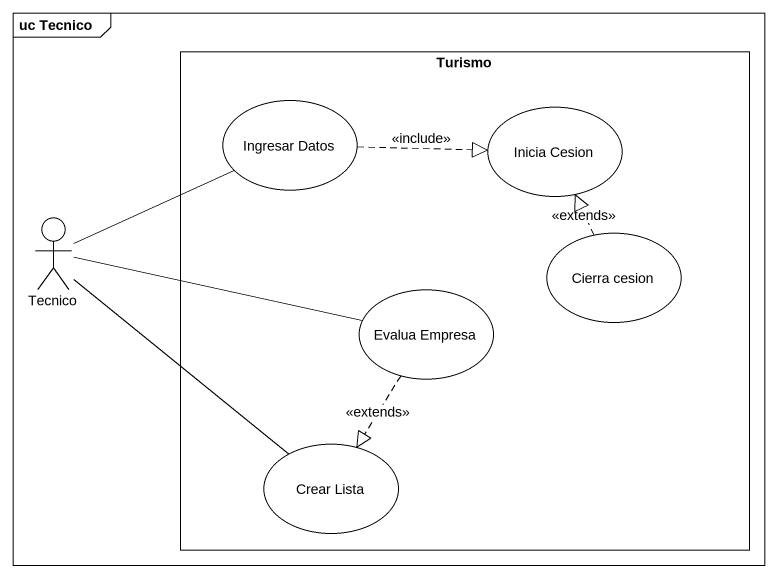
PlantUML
@startuml
mainframe uc Tecnico
rectangle Turismo {
  usecase "Ingresar Datos" as Ingresar_Datos
  usecase "Inicia Cesion" as Inicia_Cesion
  usecase "Cierra cesion" as Cierra_cesion
  usecase "Evalua Empresa" as Evalua_Empresa
  usecase "Crear Lista" as Crear_Lista
}
actor Tecnico
Ingresar_Datos .right.|> Inicia_Cesion : <<include>>
Tecnico -right- Ingresar_Datos
Tecnico -right- Evalua_Empresa
Tecnico -- Crear_Lista
Cierra_cesion .up.|> Inicia_Cesion : <<extends>>
Evalua_Empresa ..|> Crear_Lista : <<extends>>
@enduml
